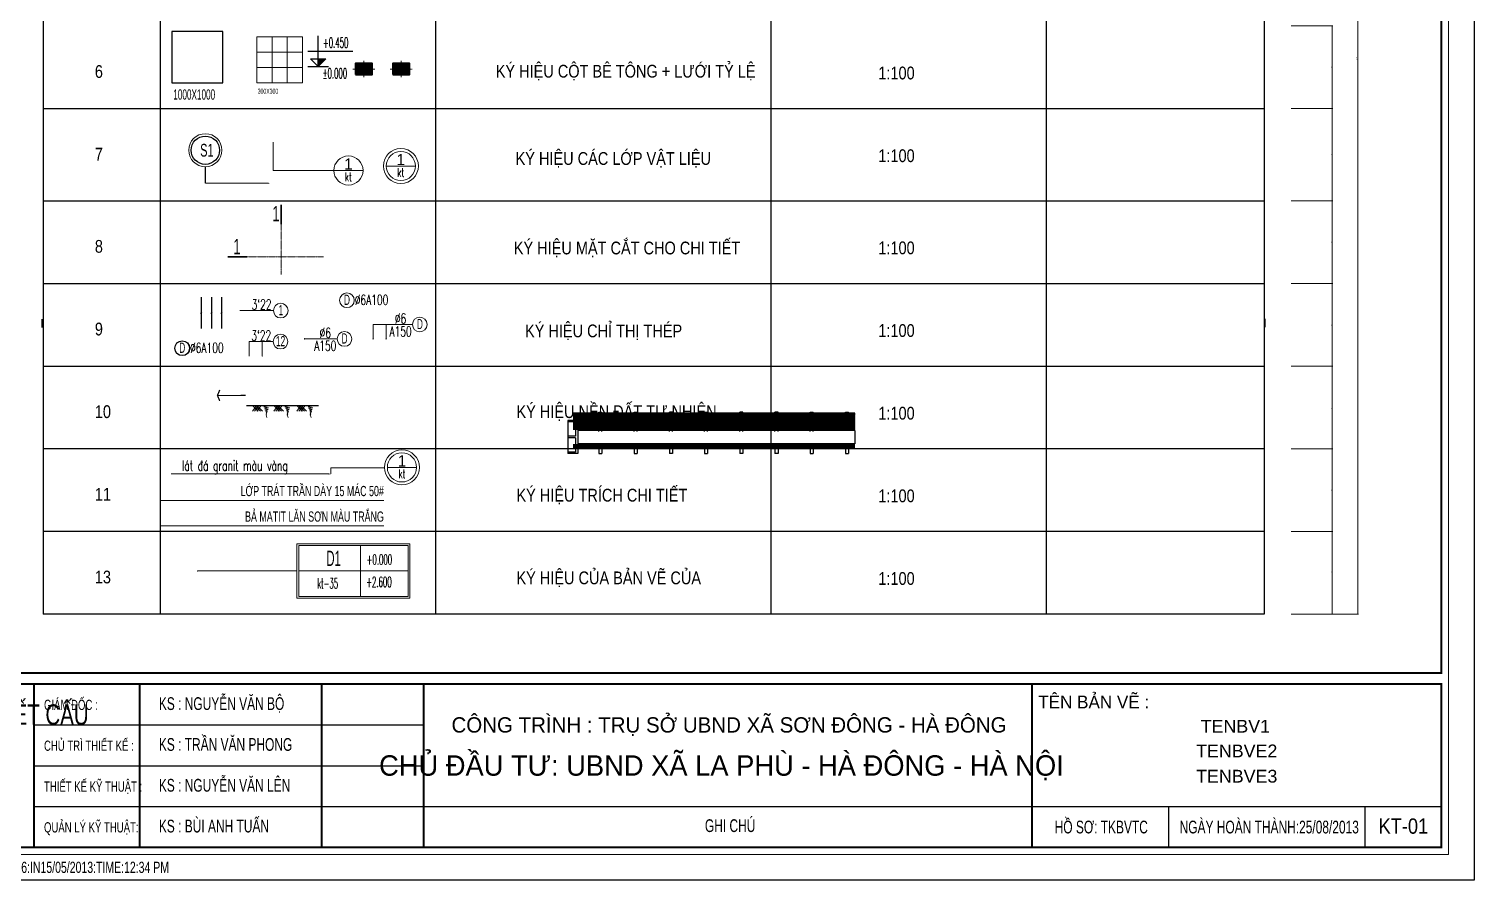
# Model space of a CAD drawing. Header units: centimetres. Extents: x 21448 to 61951, y 7284 to 18464.
# Drawn here: x 50534 to 53365, y 15494 to 17162 of the extents above; entities that cross this region are included whole.
import ezdxf
from ezdxf.enums import TextEntityAlignment as Align

# ---------------------------------------------------------------- set-up
doc = ezdxf.new("R2010")
doc.units = ezdxf.units.CM
doc.header["$MEASUREMENT"] = 0
doc.set_wipeout_variables(frame=1)
doc.linetypes.add('CENTER', pattern=[2, 1.25, -0.25, 0.25, -0.25])
doc.linetypes.add('HIDDEN', pattern=[0.375, 0.25, -0.125])
for name, color, linetype, lineweight in [('CAT', 1, 'Continuous', 40), ('CAT1', 2, 'Continuous', 40), ('CUA', 17, 'Continuous', 13), ('DIM', 177, 'Continuous', 20), ('HATCH', 250, 'Continuous', 9), ('KHUAT', 254, 'HIDDEN', 15), ('KHUNG', 14, 'Continuous', 9), ('MANH', 8, 'Continuous', 15), ('MANH1', 251, 'Continuous', 13), ('net ve', 20, 'Continuous', 25), ('NOITHAT', 129, 'Continuous', 13), ('TEXT', 2, 'Continuous', 20), ('THAY', 7, 'Continuous', 25), ('THAY1', 9, 'Continuous', 20), ('THEPDAI', 3, 'Continuous', 30), ('THEPDOC', 1, 'Continuous', 40), ('TRUC', 59, 'CENTER', 9)]:
    doc.layers.add(name, color=color, linetype=linetype, lineweight=lineweight)
doc.styles.add('1', font='VHARIAL_0.TTF')
doc.styles.add('1-100a', font='VHAVANB_1.TTF', dxfattribs={"width": 0.85, "height": 200})
doc.styles.add('Arch-Dim', font='hoatbif.shx', dxfattribs={"width": 0.65})
doc.styles.add('DIM', font='ROMANS.SHX', dxfattribs={"width": 0.75})
doc.styles.add('ghi chu', font='vnsimli.shx', dxfattribs={"width": 0.8, "height": 60})
doc.styles.add('ROMANS', font='vnsimli.shx', dxfattribs={"width": 0.6})
doc.styles.add('T3', font='VHARIALN_0.TTF', dxfattribs={"width": 0.65})
doc.styles.add('TCK', font='VHAVANB_1.TTF', dxfattribs={"width": 0.85, "height": 200})
doc.styles.add('tenbv', font='VHHELS_0.TTF', dxfattribs={"height": 400})
doc.styles.add('text', font='vnsimli.shx', dxfattribs={"width": 0.7})
doc.styles.add('text1', font='VHHELS_0.TTF', dxfattribs={"width": 0.7, "height": 300})
doc.styles.add('text11', font='VHAVAN_2.TTF', dxfattribs={"width": 0.7, "height": 200})
doc.styles.add('THUONG', font='vnsimli.shx', dxfattribs={"width": 0.65})
doc.styles.add('TXTDIM', font='VNARIAL_1.TTF', dxfattribs={"width": 0.7})
doc.styles.add('VnAvantH', font='VHARIAL_0.TTF')
doc.dimstyles.new('LAYOUT', dxfattribs={"dimscale": 0, "dimtxt": 2, "dimasz": 0.3, "dimexe": 1.5, "dimexo": 0, "dimgap": 0.5, "dimtad": 1, "dimdec": 0, "dimzin": 12, "dimdsep": 46, "dimtxsty": 'TXTDIM', "dimblk": 'SLASH', "dimcen": 1.5, "dimclrd": 256, "dimclre": 256, "dimclrt": 2, "dimadec": 0, "dimazin": 0, "dimtfac": 1, "dimtdec": 0, "dimtix": 1, "dimtmove": 0, "dimatfit": 3, "dimldrblk": 'CLOSEDBLANK', "dimfxl": 2, "dimtolj": 1, "dimtzin": 0, "dimlwd": 9, "dimlwe": 9, "dimarcsym": 1})

# ---------------------------------------------------------------- blocks, each defined once
blk = doc.blocks.new('COT22X33')
at = {"layer": 'CAT1', "linetype": 'ByBlock'}
blk.add_hatch(color=256, dxfattribs=at).paths.add_polyline_path([(-165, 110), (-165, -110), (165, -110), (165, 110)])
blk.add_lwpolyline([(-165, -110), (165, -110), (165, 110), (-165, 110)], close=True, dxfattribs=at)
at = {"layer": 'TRUC', "ltscale": 10}
for p, q in [((-215, 0), (215, 0)), ((0, 160), (0, -160))]:
    blk.add_line(p, q, dxfattribs=at)
blk = doc.blocks.new('C22X33')
at = {"layer": 'HATCH', "linetype": 'ByBlock'}
h = blk.add_hatch(dxfattribs=at)
h.set_pattern_fill('BTCT', color=256, scale=50, style=0, pattern_type=2)
h.set_pattern_definition([(45, (-2086, -3051), (-13.25825, 13.25825), []), (45, (-2077, -3051), (-13.25825, 13.25825), []), (45, (-2046.004, -3040.447), (4e-15, 50), [4, -66.7107]), (135, (-2043.176, -3037.62), (-50, 4e-15), [4, -66.7107]), (270, (-2046.004, -3034.79), (50, -9e-15), [5.65685, -44.34315]), (180, (-2047.74, -3039.81), (-6e-15, -50), [6, -44]), (270, (-2053.74, -3039.81), (50, -9e-15), [6, -44]), (45, (-2053.74, -3045.81), (4e-15, 50), [8.4853, -62.2254]), (90, (-2066.243, -3036.353), (-50, 3e-15), [8.4, -41.6]), (180, (-2066.243, -3027.953), (-6e-15, -50), [8.4, -41.6]), (315, (-2074.643, -3027.953), (50, -1e-14), [11.8794, -58.8313]), (135, (-2073.36, -3045.343), (-50, 4e-15), [3.5, -67.2107]), (225, (-2075.833, -3042.87), (-8e-15, -50), [3.5, -67.2107]), (0, (-2078.31, -3045.343), (0, 50), [4.94975, -45.05025]), (0, (-2055.083, -3011.54), (0, 50), [6.875, -43.125]), (90, (-2048.21, -3011.54), (-50, 3e-15), [6.875, -43.125]), (225, (-2048.208, -3004.666), (-8e-15, -50), [9.7227, -60.98795]), (270, (-2060.865, -3010.545), (50, -9e-15), [6.25, -43.75]), (0, (-2060.865, -3016.795), (0, 50), [6.25, -43.75]), (135, (-2054.615, -3016.795), (-50, 4e-15), [8.83885, -61.87185]), (45, (-2057.685, -3008.62), (4e-15, 50), [4.25, -66.4607]), (135, (-2054.68, -3005.614), (-50, 4e-15), [4.25, -66.4607]), (270, (-2057.685, -3002.61), (50, -9e-15), [6.0104, -43.9896]), (135, (-2077.317, -3012.22), (-50, 4e-15), [7.07105, -63.6396]), (0, (-2082.317, -3012.22), (0, 50), [5, -45])])
h.paths.add_polyline_path([(-165, 110), (-165, -110), (165, -110), (165, 110)])
at = {"layer": 'CAT1', "linetype": 'ByBlock'}
blk.add_lwpolyline([(-165, -110), (165, -110), (165, 110), (-165, 110)], close=True, dxfattribs=at)
at = {"layer": 'TRUC', "ltscale": 10}
for p, q in [((-215, 0), (215, 0)), ((0, 160), (0, -160))]:
    blk.add_line(p, q, dxfattribs=at)
blk = doc.blocks.new('trich CT')
at = {"color": 250}
blk.add_line((-500, 0), (500, 0), dxfattribs=at)
blk.add_circle((0, 0), 500, dxfattribs=at)
at = {"layer": 'TRUC', "color": 250, "style": 'text1'}
blk.add_attdef('T', text='', height=350, dxfattribs=at).set_placement((0, 223), align=Align.MIDDLE_CENTER)
at = {"layer": 'TRUC', "color": 250, "linetype": 'ByBlock', "style": 'text', "width": 0.7}
blk.add_attdef('KT', text='', height=250, dxfattribs=at).set_placement((0, -217), align=Align.MIDDLE_CENTER)
blk = doc.blocks.new('_ClosedBlank')
at = {"color": 0, "linetype": 'ByBlock', "lineweight": -2}
for p, q in [((-1, 0.2), (0, 0)), ((-1, 0.2), (-1, -0.2)), ((0, 0), (-1, -0.2))]:
    blk.add_line(p, q, dxfattribs=at)
blk = doc.blocks.new('SLASH')
at = {"layer": 'DIM', "color": 16}
blk.add_line((-1.2, 0), (1.2, 0), dxfattribs=at)
at = {"layer": 'DIM', "color": 16, "linetype": 'Continuous'}
blk.add_line((-0.6, -0.6), (0.6, 0.6), dxfattribs=at)
blk = doc.blocks.new('Ghi chu vat lieu')
at = {"layer": 'HATCH'}
blk.add_circle((0, 700), 350, dxfattribs=at)
at = {"layer": 'THAY', "color": 250}
blk.add_line((0, 0), (0, 350), dxfattribs=at)
at = {"layer": 'THAY', "color": 0}
blk.add_circle((0, 700), 300, dxfattribs=at)
at = {"layer": 'TEXT', "color": 250, "style": 'ghi chu', "width": 2.579892}
blk.add_attdef('TRUC', text='', height=300, dxfattribs=at).set_placement((-295, 550), (295, 550), align=Align.FIT)
blk = doc.blocks.new('dat')
at = {"layer": 'DIM'}
for p, q in [((405, 0), (0, -540)), ((0, 0), (540, -540)), ((600, 0), (195, -540)), ((210, 0), (750, -540)), ((810, 0), (405, -540)), ((405, 0), (945, -540))]:
    blk.add_line(p, q, dxfattribs=at)
blk.add_lwpolyline([(988, 0), (1732, 0), (1080, -108), (1539, -197), (1134, -255), (1485, -375), (1188, -402), (1431, -497), (1242, -524), (1404, -551), (1296, -708), (1350, -789), (1296, -897), (1377, -1140)], dxfattribs=at)
blk = doc.blocks.new('*U87')
at = {"layer": 'DIM'}
for p, q in [((-187, -292), (-213, -318)), ((13, -292), (-13, -318)), ((213, -292), (187, -318))]:
    blk.add_line(p, q, dxfattribs=at)
at = {"layer": 'THEPDAI', "ltscale": 1000}
for p, q in [((-200, 0), (-200, -610)), ((0, 0), (0, -610)), ((200, 0), (200, -610))]:
    blk.add_line(p, q, dxfattribs=at)
blk = doc.blocks.new('kyhieucua')
at = {"layer": 'CUA', "color": 250}
for p, q in [((774087, -1294916), (774087, -1295666)), ((773181, -1295291), (774788, -1295291))]:
    blk.add_line(p, q, dxfattribs=at)
at = {"layer": 'CUA', "color": 7, "linetype": 'ByBlock'}
blk.add_lwpolyline([(773156, -1295691), (774813, -1295691), (774813, -1294891), (773156, -1294891)], close=True, dxfattribs=at)
at = {"layer": 'CUA', "color": 250}
blk.add_lwpolyline([(773181, -1295666), (774788, -1295666), (774788, -1294916), (773181, -1294916)], close=True, dxfattribs=at)
at = {"layer": 'TEXT', "linetype": 'Continuous', "style": '1'}
blk.add_attdef('TENCUA', text='', height=220, dxfattribs=at).set_placement((773694, -1295106), align=Align.MIDDLE_CENTER)
at = {"layer": 'TEXT', "linetype": 'Continuous', "style": 'ROMANS', "width": 0.6}
for tag, p in [('COTDUOI', (774181, -1295198)), ('COTTREN', (774174, -1295526))]:
    blk.add_attdef(tag, p, '', height=150, dxfattribs=at)
blk.add_attdef('TENBANVE', text='', height=150, dxfattribs=at).set_placement((773609, -1295474), align=Align.MIDDLE_CENTER)
blk = doc.blocks.new('t11')
at = {"layer": 'CUA', "color": 22, "const_width": 25}
blk.add_lwpolyline([(45, 107), (0, 0), (45, -107)], dxfattribs=at)
blk = doc.blocks.new('t2222222222')
at = {"layer": 'CUA', "color": 22, "const_width": 25}
blk.add_lwpolyline([(-50, 0), (50, 0)], dxfattribs=at)
blk = doc.blocks.new('*U95')
at = {"layer": 'HATCH'}
for points in [[(-300, 300), (0, 300), (0, 600), (-300, 600)], [(0, 300), (300, 300), (300, 600), (0, 600)], [(300, 300), (600, 300), (600, 600), (300, 600)], [(-300, 0), (0, 0), (0, 300), (-300, 300)], [(0, 0), (300, 0), (300, 300), (0, 300)], [(300, 0), (600, 0), (600, 300), (300, 300)], [(-300, -300), (0, -300), (0, 0), (-300, 0)], [(0, -300), (300, -300), (300, 0), (0, 0)], [(300, -300), (600, -300), (600, 0), (300, 0)]]:
    blk.add_lwpolyline(points, close=True, dxfattribs=at)
at = {"layer": 'MANH'}
blk.add_lwpolyline([(-300, -300), (600, -300), (600, 600), (-300, 600)], close=True, dxfattribs=at)
at = {"layer": 'TEXT', "style": 'T3', "width": 0.7}
blk.add_text('300x300', height=100, dxfattribs=at).set_placement((-79, -467), align=Align.MIDDLE_CENTER)
blk = doc.blocks.new('*U97')
at = {"layer": 'THAY', "color": 252}
blk.add_lwpolyline([(0, 0), (1000, 0), (1000, 1000), (0, 1000)], close=True, dxfattribs=at)
at = {"layer": 'TEXT', "style": 'T3', "width": 0.7}
blk.add_text('1000x1000', height=200, dxfattribs=at).set_placement((437, -231), align=Align.MIDDLE_CENTER)
blk = doc.blocks.new('KhungA3')
blk.add_wipeout([(140, 3560), (140, 28561), (40095, 28561), (40140, 28561), (40140, 3560), (40780, 3560), (40780, 29201), (-1220, 29201), (-1220, -500), (40780, -500), (40780, 3560)])
at = {"layer": 'CAT', "color": 250}
for p, q in [((12562, 3340), (12562, 140)), ((14635, 3340), (14635, 140)), ((18200, 3340), (18200, 140)), ((20200, 3340), (20200, 140)), ((32116, 3340), (32116, 140))]:
    blk.add_line(p, q, dxfattribs=at)
at = {"layer": 'CAT', "color": 16, "const_width": 39.5}
for points in [[(40140, 3560), (140, 3560), (140, 28561), (40140, 28561)], [(140, 140), (40140, 140), (40140, 3340), (140, 3340)]]:
    blk.add_lwpolyline(points, close=True, dxfattribs=at)
at = {"layer": 'Defpoints', "color": 250}
blk.add_lwpolyline([(-1220, 29201), (40780, 29201), (40780, -500), (-1220, -500)], close=True, dxfattribs=at)
at = {"layer": 'DIM', "color": 250}
blk.add_line((140, 140), (40140, 140), dxfattribs=at)
at = {"layer": 'TEXT', "color": 250}
blk.add_lwpolyline([(0, 28701), (0, 0), (40280, 0), (40280, 28701)], close=True, dxfattribs=at)
at = {"layer": 'THAY', "color": 250}
for p, q in [((12562, 2540), (20200, 2540)), ((12562, 1740), (20200, 1740)), ((12562, 940), (40140, 940)), ((34791, 940), (34791, 140)), ((38640, 940), (38640, 140))]:
    blk.add_line(p, q, dxfattribs=at)
at = {"layer": 'TEXT', "color": 250, "style": 'text11', "width": 0.7}
for s, height, p in [('ks : nguyÔn v¨n bé', 250, (15013, 2833)), ('gi¸m ®èc :', 200, (12763, 2833)), ('chñ tr× thiÕt kÕ :', 200, (12763, 2033)), ('ks : TrÇn v¨n phong', 250, (15013, 2033)), ('thiÕt kÕ kü thuËt :', 200, (12763, 1233)), ('ks : nguyÔn v¨n lªn', 250, (15013, 1233)), ('qu¶n lý kü thuËt:', 200, (12763, 434)), ('ks : bïi anh tuÊn', 250, (15013, 434))]:
    blk.add_text(s, height=height, dxfattribs=at).set_placement(p)
at = {"layer": 'TEXT', "color": 250, "style": 'text11'}
blk.add_text('tªn b¶n vÏ :', height=250, dxfattribs=at).set_placement((32241, 2865))
at = {"layer": 'TEXT', "color": 7, "style": 'tenbv', "width": 0.75}
blk.add_text('trung t©m ®µo t¹o ®å häa - kiÕn tróc - kÕt cÊu', height=400, dxfattribs=at).set_placement((8333, 2543), align=Align.CENTER)
at = {"layer": 'TEXT', "color": 7, "style": 'tenbv'}
for s, height, p in [('c«ng tr×nh : trô së ubnd x· s¬n ®«ng - hµ ®«ng', 300, (26183, 2553)), ('chñ ®Çu t\xad: ubnd x· la phï - hµ ®«ng - hµ néi  ', 400, (26183, 1762))]:
    blk.add_text(s, height=height, dxfattribs=at).set_placement(p, align=Align.MIDDLE)
at = {"layer": 'TEXT', "color": 250, "style": 'text11', "width": 0.7}
for s, p in [('hå s¬: tkbvtc', (33476, 415)), ('Ngµy hoµn thµnh:25/08/2013', (36767, 415))]:
    blk.add_text(s, height=250, dxfattribs=at).set_placement(p, align=Align.CENTER)
at = {"layer": 'TEXT', "color": 250, "style": 'VnAvantH'}
for tag, p in [('TENBV1', (36103, 2390)), ('TENBVE2', (36130, 1905)), ('TENBVE3', (36130, 1411))]:
    blk.add_attdef(tag, text='', height=250, dxfattribs=at).set_placement(p, align=Align.CENTER)
at = {"layer": 'TEXT', "color": 250}
for tag, height, style, width, p in [('GHICHU1', 250, 'text11', 0.7, (26205, 442)), ('01', 300, 'VnAvantH', 0.85, (39795, 405))]:
    blk.add_attdef(tag, text='', height=height, dxfattribs=dict(at, style=style, width=width)).set_placement(p, align=Align.CENTER)
at = {"layer": 'TEXT', "color": 7, "style": 'VnAvantH', "width": 0.85}
blk.add_attdef('KT-01', text='', height=300, dxfattribs=at).set_placement((39395, 409), align=Align.CENTER)
at = {"layer": 'TEXT', "color": 250, "style": 'Arch-Dim', "width": 0.7}
blk.add_attdef('GHICHU', (1514, -360), '', height=220, dxfattribs=at)
blk = doc.blocks.new('*D165')
at = {"layer": 'Defpoints', "color": 0}
for p in [(53006.5, 17167.6), (53006.5, 17005.7), (53086.9, 17005.7)]:
    blk.add_point(p, dxfattribs=at)
at = {"layer": 'DIM', "lineweight": 9}
for p, q in [((53006.5, 17167.6), (53088.4, 17167.6)), ((53086.9, 17167.3), (53086.9, 17006)), ((53006.5, 17005.7), (53088.4, 17005.7))]:
    blk.add_line(p, q, dxfattribs=at)
at = {"layer": 'DIM', "lineweight": 9, "xscale": 0.3, "yscale": 0.3, "zscale": 0.3}
for p, rotation in [((53086.9, 17167.6), 90), ((53086.9, 17005.7), 270)]:
    blk.add_blockref('SLASH', p, dxfattribs=dict(at, rotation=rotation))
at = {"layer": 'DIM', "color": 2, "insert": (53085.4, 17086.7), "char_height": 2, "attachment_point": 5, "rotation": 90, "style": 'TXTDIM'}
blk.add_mtext('\\A1;162', dxfattribs=at)
blk = doc.blocks.new('*D166')
at = {"layer": 'Defpoints', "color": 0}
for p in [(53006.5, 17005.7), (53006.5, 16825.1), (53086.9, 16825.1)]:
    blk.add_point(p, dxfattribs=at)
at = {"layer": 'DIM', "lineweight": 9}
for p, q in [((53006.5, 17005.7), (53088.4, 17005.7)), ((53086.9, 17005.4), (53086.9, 16825.4)), ((53006.5, 16825.1), (53088.4, 16825.1))]:
    blk.add_line(p, q, dxfattribs=at)
at = {"layer": 'DIM', "lineweight": 9, "xscale": 0.3, "yscale": 0.3, "zscale": 0.3}
for p, rotation in [((53086.9, 17005.7), 90), ((53086.9, 16825.1), 270)]:
    blk.add_blockref('SLASH', p, dxfattribs=dict(at, rotation=rotation))
at = {"layer": 'DIM', "color": 2, "insert": (53085.4, 16915.4), "char_height": 2, "attachment_point": 5, "rotation": 90, "style": 'TXTDIM'}
blk.add_mtext('\\A1;181', dxfattribs=at)
blk = doc.blocks.new('*D167')
at = {"layer": 'Defpoints', "color": 0}
for p in [(53006.5, 16825.1), (53006.5, 16663.2), (53086.9, 16663.2)]:
    blk.add_point(p, dxfattribs=at)
at = {"layer": 'DIM', "lineweight": 9}
for p, q in [((53006.5, 16825.1), (53088.4, 16825.1)), ((53086.9, 16824.8), (53086.9, 16663.5)), ((53006.5, 16663.2), (53088.4, 16663.2))]:
    blk.add_line(p, q, dxfattribs=at)
at = {"layer": 'DIM', "lineweight": 9, "xscale": 0.3, "yscale": 0.3, "zscale": 0.3}
for p, rotation in [((53086.9, 16825.1), 90), ((53086.9, 16663.2), 270)]:
    blk.add_blockref('SLASH', p, dxfattribs=dict(at, rotation=rotation))
at = {"layer": 'DIM', "color": 2, "insert": (53085.4, 16744.2), "char_height": 2, "attachment_point": 5, "rotation": 90, "style": 'TXTDIM'}
blk.add_mtext('\\A1;162', dxfattribs=at)
blk = doc.blocks.new('*D168')
at = {"layer": 'Defpoints', "color": 0}
for p in [(53006.5, 16663.2), (53006.5, 16501.3), (53086.9, 16501.3)]:
    blk.add_point(p, dxfattribs=at)
at = {"layer": 'DIM', "lineweight": 9}
for p, q in [((53006.5, 16663.2), (53088.4, 16663.2)), ((53086.9, 16662.9), (53086.9, 16501.6)), ((53006.5, 16501.3), (53088.4, 16501.3))]:
    blk.add_line(p, q, dxfattribs=at)
at = {"layer": 'DIM', "lineweight": 9, "xscale": 0.3, "yscale": 0.3, "zscale": 0.3}
for p, rotation in [((53086.9, 16663.2), 90), ((53086.9, 16501.3), 270)]:
    blk.add_blockref('SLASH', p, dxfattribs=dict(at, rotation=rotation))
at = {"layer": 'DIM', "color": 2, "insert": (53085.4, 16582.2), "char_height": 2, "attachment_point": 5, "rotation": 90, "style": 'TXTDIM'}
blk.add_mtext('\\A1;162', dxfattribs=at)
blk = doc.blocks.new('*D169')
at = {"layer": 'Defpoints', "color": 0}
for p in [(53006.5, 16501.3), (53006.5, 16339.4), (53086.9, 16339.4)]:
    blk.add_point(p, dxfattribs=at)
at = {"layer": 'DIM', "lineweight": 9}
for p, q in [((53006.5, 16501.3), (53088.4, 16501.3)), ((53086.9, 16501), (53086.9, 16339.7)), ((53006.5, 16339.4), (53088.4, 16339.4))]:
    blk.add_line(p, q, dxfattribs=at)
at = {"layer": 'DIM', "lineweight": 9, "xscale": 0.3, "yscale": 0.3, "zscale": 0.3}
for p, rotation in [((53086.9, 16501.3), 90), ((53086.9, 16339.4), 270)]:
    blk.add_blockref('SLASH', p, dxfattribs=dict(at, rotation=rotation))
at = {"layer": 'DIM', "color": 2, "insert": (53085.4, 16420.3), "char_height": 2, "attachment_point": 5, "rotation": 90, "style": 'TXTDIM'}
blk.add_mtext('\\A1;162', dxfattribs=at)
blk = doc.blocks.new('*D171')
at = {"layer": 'Defpoints', "color": 0}
for p in [(53006.5, 16339.4), (53006.5, 16177.4), (53086.9, 16177.4)]:
    blk.add_point(p, dxfattribs=at)
at = {"layer": 'DIM', "lineweight": 9}
for p, q in [((53006.5, 16339.4), (53088.4, 16339.4)), ((53086.9, 16339.1), (53086.9, 16177.7)), ((53006.5, 16177.4), (53088.4, 16177.4))]:
    blk.add_line(p, q, dxfattribs=at)
at = {"layer": 'DIM', "lineweight": 9, "xscale": 0.3, "yscale": 0.3, "zscale": 0.3}
for p, rotation in [((53086.9, 16339.4), 90), ((53086.9, 16177.4), 270)]:
    blk.add_blockref('SLASH', p, dxfattribs=dict(at, rotation=rotation))
at = {"layer": 'DIM', "color": 2, "insert": (53085.4, 16258.4), "char_height": 2, "attachment_point": 5, "rotation": 90, "style": 'TXTDIM'}
blk.add_mtext('\\A1;162', dxfattribs=at)
blk = doc.blocks.new('*D172')
at = {"layer": 'Defpoints', "color": 0}
for p in [(53006.5, 16177.4), (53006.5, 16015.5), (53086.9, 16015.5)]:
    blk.add_point(p, dxfattribs=at)
at = {"layer": 'DIM', "lineweight": 9}
for p, q in [((53006.5, 16177.4), (53088.4, 16177.4)), ((53086.9, 16177.1), (53086.9, 16015.8)), ((53006.5, 16015.5), (53088.4, 16015.5))]:
    blk.add_line(p, q, dxfattribs=at)
at = {"layer": 'DIM', "lineweight": 9, "xscale": 0.3, "yscale": 0.3, "zscale": 0.3}
for p, rotation in [((53086.9, 16177.4), 90), ((53086.9, 16015.5), 270)]:
    blk.add_blockref('SLASH', p, dxfattribs=dict(at, rotation=rotation))
at = {"layer": 'DIM', "color": 2, "insert": (53085.4, 16096.5), "char_height": 2, "attachment_point": 5, "rotation": 90, "style": 'TXTDIM'}
blk.add_mtext('\\A1;162', dxfattribs=at)
blk = doc.blocks.new('*D173')
at = {"layer": 'Defpoints', "color": 0}
for p in [(53077.9, 18192.9), (53006.5, 16015.5), (53136.9, 16015.5)]:
    blk.add_point(p, dxfattribs=at)
at = {"layer": 'DIM', "lineweight": 9}
for p, q in [((53077.9, 18192.9), (53138.4, 18192.9)), ((53136.9, 18192.6), (53136.9, 16015.8)), ((53006.5, 16015.5), (53138.4, 16015.5))]:
    blk.add_line(p, q, dxfattribs=at)
at = {"layer": 'DIM', "lineweight": 9, "xscale": 0.3, "yscale": 0.3, "zscale": 0.3}
for p, rotation in [((53136.9, 18192.9), 90), ((53136.9, 16015.5), 270)]:
    blk.add_blockref('SLASH', p, dxfattribs=dict(at, rotation=rotation))
at = {"layer": 'DIM', "color": 2, "insert": (53135.4, 17104.2), "char_height": 2, "attachment_point": 5, "rotation": 90, "style": 'TXTDIM'}
blk.add_mtext('\\A1;2177', dxfattribs=at)
blk = doc.blocks.new('cd')
at = {"layer": 'net ve'}
for p, q in [((10516, -6191), (4996, -6191)), ((10516, -6211), (4996, -6211)), ((5040, -6191), (5040, -6211)), ((5090, -6191), (5090, -6211)), ((5500, -6171), (5560, -6171)), ((6190, -6171), (6250, -6171)), ((6940, -6171), (6880, -6171)), ((7570, -6171), (7630, -6171)), ((8320, -6171), (8260, -6171)), ((9010, -6171), (8950, -6171)), ((9640, -6171), (9700, -6171)), ((10330, -6171), (10390, -6171)), ((10516, -6211), (10516, -6191)), ((10516, -6231), (10516, -6211)), ((4890, -6331), (4890, -6981)), ((5040, -6331), (4890, -6331)), ((5040, -6361), (4890, -6361)), ((10516, -6231), (4996, -6231)), ((10516, -6251), (4996, -6251)), ((10516, -6271), (4996, -6271)), ((10516, -6291), (4996, -6291)), ((10516, -6311), (4996, -6311)), ((10516, -6331), (4996, -6331)), ((10516, -6351), (4996, -6351)), ((10516, -6371), (4996, -6371)), ((10516, -6391), (4996, -6391)), ((10516, -6411), (4996, -6411)), ((10516, -6431), (4996, -6431)), ((10516, -6451), (4996, -6451)), ((10516, -6471), (4996, -6471)), ((10516, -6491), (4996, -6491)), ((10516, -6511), (4996, -6511)), ((5040, -6231), (5040, -6251)), ((5040, -6271), (5040, -6291)), ((5040, -6311), (5040, -6331)), ((5040, -6351), (5040, -6371)), ((5040, -6391), (5040, -6414)), ((5040, -6444), (5040, -6451)), ((5040, -6471), (5040, -6491)), ((5040, -6511), (5040, -6641)), ((5090, -6231), (5090, -6251)), ((5090, -6271), (5090, -6291)), ((5090, -6311), (5090, -6331)), ((5090, -6351), (5090, -6371)), ((5090, -6391), (5090, -6411)), ((5090, -6431), (5090, -6451)), ((5090, -6471), (5090, -6491)), ((5090, -6511), (5090, -6811)), ((10516, -6271), (10516, -6251)), ((10516, -6311), (10516, -6291)), ((10516, -6351), (10516, -6331)), ((10516, -6391), (10516, -6371)), ((10516, -6431), (10516, -6411)), ((10516, -6471), (10516, -6451)), ((10516, -6511), (10516, -6491)), ((5040, -6641), (4890, -6641)), ((5040, -6671), (4890, -6671)), ((5040, -6671), (5040, -6811)), ((10516, -6531), (5090, -6531)), ((10516, -6791), (5090, -6791)), ((10516, -6531), (10516, -6791)), ((5040, -6951), (4890, -6951)), ((5090, -6981), (4890, -6981)), ((10516, -6811), (4996, -6811)), ((10516, -6831), (4996, -6831)), ((10516, -6851), (4996, -6851)), ((10516, -6871), (4996, -6871)), ((5040, -6831), (5040, -6851)), ((5040, -6871), (5040, -6951)), ((5090, -6831), (5090, -6851)), ((5090, -6871), (5090, -6981)), ((5500, -6981), (5560, -6981)), ((6190, -6981), (6250, -6981)), ((6940, -6981), (6880, -6981)), ((7570, -6981), (7630, -6981)), ((8320, -6981), (8260, -6981)), ((9010, -6981), (8950, -6981)), ((9640, -6981), (9700, -6981)), ((10330, -6981), (10390, -6981))]:
    blk.add_line(p, q, dxfattribs=at)
for points in [[(5500, -6546), (5500, -6171)], [(5560, -6546), (5560, -6171)], [(6190, -6546), (6190, -6171)], [(6250, -6546), (6250, -6171)], [(6880, -6546), (6880, -6171)], [(6940, -6546), (6940, -6171)], [(7570, -6546), (7570, -6171)], [(7630, -6546), (7630, -6171)], [(8260, -6546), (8260, -6171)], [(8320, -6546), (8320, -6171)], [(8950, -6546), (8950, -6171)], [(9010, -6546), (9010, -6171)], [(9640, -6546), (9640, -6171)], [(9700, -6546), (9700, -6171)], [(10330, -6531), (10330, -6171)], [(10390, -6531), (10390, -6171)], [(5500, -6791), (5500, -6811)], [(5560, -6791), (5560, -6811)], [(6190, -6791), (6190, -6811)], [(6250, -6791), (6250, -6811)], [(6880, -6791), (6880, -6811)], [(6940, -6791), (6940, -6811)], [(7570, -6791), (7570, -6811)], [(7630, -6791), (7630, -6811)], [(8260, -6791), (8260, -6811)], [(8320, -6791), (8320, -6811)], [(8950, -6791), (8950, -6811)], [(9010, -6791), (9010, -6811)], [(9640, -6791), (9640, -6811)], [(9700, -6791), (9700, -6811)], [(10330, -6791), (10330, -6811)], [(10330, -6791), (10330, -6811)], [(10390, -6791), (10390, -6811)], [(10390, -6791), (10390, -6811)], [(5500, -6831), (5500, -6851)], [(5500, -6871), (5500, -6981)], [(5560, -6831), (5560, -6851)], [(5560, -6871), (5560, -6981)], [(6190, -6831), (6190, -6851)], [(6190, -6871), (6190, -6981)], [(6250, -6831), (6250, -6851)], [(6250, -6871), (6250, -6981)], [(6880, -6831), (6880, -6851)], [(6880, -6871), (6880, -6981)], [(6940, -6831), (6940, -6851)], [(6940, -6871), (6940, -6981)], [(7570, -6831), (7570, -6851)], [(7570, -6871), (7570, -6981)], [(7630, -6831), (7630, -6851)], [(7630, -6871), (7630, -6981)], [(8260, -6831), (8260, -6851)], [(8260, -6871), (8260, -6981)], [(8320, -6831), (8320, -6851)], [(8320, -6871), (8320, -6981)], [(8950, -6831), (8950, -6851)], [(8950, -6871), (8950, -6981)], [(9010, -6831), (9010, -6851)], [(9010, -6871), (9010, -6981)], [(9640, -6831), (9640, -6851)], [(9640, -6871), (9640, -6981)], [(9700, -6831), (9700, -6851)], [(9700, -6871), (9700, -6981)], [(10330, -6831), (10330, -6851)], [(10330, -6831), (10330, -6851)], [(10330, -6871), (10330, -6981)], [(10330, -6871), (10330, -6981)], [(10390, -6831), (10390, -6851)], [(10390, -6831), (10390, -6851)], [(10390, -6871), (10390, -6981)], [(10390, -6871), (10390, -6981)]]:
    blk.add_lwpolyline(points, dxfattribs=at)
blk = doc.blocks.new('cd1')
at = {"layer": 'THAY'}
blk.add_hatch(color=256, dxfattribs=at).paths.add_polyline_path([(150, 150), (0, 150), (0, 0)])
for p, q in [((0, 0), (0, 600)), ((-200, 300), (680, 300)), ((-200, 0), (200, 0))]:
    blk.add_line(p, q, dxfattribs=at)
blk.add_lwpolyline([(-150, 150), (150, 150), (0, 0), (-150, 150)], dxfattribs=at)
at = {"layer": 'TEXT', "style": 'DIM', "width": 0.75}
blk.add_attdef('CD', text='', height=200, dxfattribs=at).set_placement((101, 569), align=Align.TOP_LEFT)

msp = doc.modelspace()

# ---------------------------------------------------------------- linework, layer by layer
at = {"layer": 'CAT', "const_width": 3.31}
for points in [[(51028, 16779.2), (51028, 16817.9)], [(50961.4, 16715.2), (50922.7, 16715.2)]]:
    msp.add_lwpolyline(points, dxfattribs=at)
at = {"layer": 'CAT1'}
msp.add_line((50558.6, 16579.1), (50561.3, 16579.1), dxfattribs=at)
at = {"layer": 'CUA'}
msp.add_line((50558.6, 16587.1), (50561.3, 16587.1), dxfattribs=at)
at = {"layer": 'CUA', "color": 22}
msp.add_line((50953, 16443.9), (50903, 16443.9), dxfattribs=at)
at = {"layer": 'DIM'}
msp.add_line((50558.6, 16588.1), (50561.3, 16588.1), dxfattribs=at)
for centre in [(51027.1, 16610.1), (51156.6, 16630.3), (51299.4, 16582.8), (51026.5, 16549.3), (51151.9, 16554.6), (50833.9, 16536.4)]:
    msp.add_circle(centre, 14.4, dxfattribs=at)
at = {"layer": 'HATCH'}
msp.add_line((50558.6, 16589.1), (50561.3, 16589.1), dxfattribs=at)
at = {"layer": 'KHUAT'}
msp.add_line((50558.6, 16585.1), (50561.3, 16585.1), dxfattribs=at)
at = {"layer": 'KHUNG'}
msp.add_line((50558.6, 16578.1), (50561.3, 16578.1), dxfattribs=at)
msp.add_line((50558.6, 16578.1), (50561.3, 16578.1), dxfattribs=at)
at = {"layer": 'MANH'}
msp.add_line((50558.6, 16582.1), (50561.3, 16582.1), dxfattribs=at)
for centre in [(51262.3, 16893.3), (51264.4, 16302.9)]:
    msp.add_circle(centre, 34.3, dxfattribs=at)
at = {"layer": 'MANH1'}
msp.add_line((50558.6, 16583.1), (50561.3, 16583.1), dxfattribs=at)
at = {"layer": 'NOITHAT'}
msp.add_line((50558.6, 16590.1), (50561.3, 16590.1), dxfattribs=at)
at = {"layer": 'TEXT'}
msp.add_line((50558.6, 16586.1), (50561.3, 16586.1), dxfattribs=at)
at = {"layer": 'TEXT', "linetype": 'ByBlock'}
msp.add_lwpolyline([(50848.4, 16536.4, -1), (50819.5, 16536.4, -1)], format="xyb", close=True, dxfattribs=at)
msp.add_lwpolyline([(50848.4, 16536.4, -1), (50819.5, 16536.4, -1)], format="xyb", close=True, dxfattribs=at)
msp.add_lwpolyline([(50848.4, 16536.4, -1), (50819.5, 16536.4, -1)], format="xyb", close=True, dxfattribs=at)
msp.add_lwpolyline([(50848.4, 16536.4, -1), (50819.5, 16536.4, -1)], format="xyb", close=True, dxfattribs=at)
at = {"layer": 'THAY'}
for p, q in [((50561.3, 18192.9), (50561.3, 16015.5)), ((50790.7, 18192.9), (50790.7, 16015.5)), ((51329.9, 18192.9), (51329.9, 16015.5)), ((51987.1, 18192.9), (51987.1, 16015.5)), ((52526.3, 18192.9), (52526.3, 16015.5)), ((52953.8, 18192.9), (52953.8, 16015.5)), ((50561.3, 17005.7), (52953.8, 17005.7)), ((50561.3, 16825.1), (52953.8, 16825.1)), ((50561.3, 16663.2), (52953.8, 16663.2)), ((50558.6, 16580.1), (50561.3, 16580.1)), ((50561.3, 16501.3), (52953.8, 16501.3)), ((50960.2, 16423.9), (51100.7, 16423.9)), ((52953.8, 16339.4), (50561.3, 16339.4)), ((52953.8, 16177.4), (50561.3, 16177.4)), ((52953.8, 16177.4), (50561.3, 16177.4)), ((52953.8, 16015.5), (50561.3, 16015.5)), ((52953.8, 16015.5), (50561.3, 16015.5))]:
    msp.add_line(p, q, dxfattribs=at)
at = {"layer": 'THAY', "linetype": 'ByBlock'}
msp.add_lwpolyline([(50848.4, 16536.4, -1), (50819.5, 16536.4, -1)], format="xyb", close=True, dxfattribs=at)
at = {"layer": 'THAY1'}
msp.add_line((50558.6, 16581.1), (50561.3, 16581.1), dxfattribs=at)
at = {"layer": 'THEPDAI'}
msp.add_line((50558.6, 16591.1), (50561.3, 16591.1), dxfattribs=at)
at = {"layer": 'THEPDOC'}
msp.add_line((50558.6, 16592.1), (50561.3, 16592.1), dxfattribs=at)
at = {"layer": 'TRUC', "linetype": 'HIDDEN'}
for p, q in [((51028, 16779.2), (51028, 16681.1)), ((50960.8, 16715.2), (51110.6, 16715.2))]:
    msp.add_line(p, q, dxfattribs=at)
at = {"layer": 'TRUC'}
msp.add_line((50558.6, 16584.1), (50561.3, 16584.1), dxfattribs=at)

# ---------------------------------------------------------------- block references
at = {"layer": 'CUA', "color": 22, "xscale": 0.09999999997671694, "yscale": 0.1000000000058208, "zscale": 0.0999999999789809}
for name, p in [('t11', (50903, 16443.9)), ('t2222222222', (50953.5, 16443.9))]:
    msp.add_blockref(name, p, dxfattribs=at)
at = {"layer": 'DIM', "xscale": 0.09999999997671694, "yscale": 0.1000000000058208, "zscale": 0.0999999999789809}
msp.add_blockref('*U95', (51009.9, 17086.5), dxfattribs=at)
at = {"layer": 'MANH', "linetype": 'ByBlock', "xscale": 0.09999999997671694, "yscale": 0.1000000000058208, "zscale": 0.0999999999789809}
for name, p in [('COT22X33', (51189.7, 17083.3)), ('C22X33', (51263, 17083.3))]:
    msp.add_blockref(name, p, dxfattribs=at)
at = {"layer": 'MANH'}
ref = msp.add_blockref('Ghi chu vat lieu', (50879.3, 16859.4), dxfattribs=dict(at, xscale=0.09259259258396924, yscale=0.09259259254031349, zscale=0.0925925925731305))
ref.add_attrib('TRUC', ' S1', dxfattribs={"layer": 'TEXT', "color": 7, "height": 25, "style": 'T3', "width": 0.75}).set_placement((50879.3, 16924.2), align=Align.MIDDLE_CENTER)
ref = msp.add_blockref('trich CT', (51159.6, 16884.5), dxfattribs=dict(at, xscale=0.05714285711292177, yscale=0.05714285709836986, zscale=0.05714285713084624))
ref.add_attrib('T', '1', dxfattribs={"layer": 'TEXT', "color": 7, "height": 22, "style": 'text1'}).set_placement((51159.6, 16897.2), align=Align.MIDDLE_CENTER)
ref.add_attrib('KT', 'kt', dxfattribs={"layer": 'TEXT', "linetype": 'ByBlock', "height": 17, "style": 'DIM', "width": 0.65}).set_placement((51159.6, 16872.1), align=Align.MIDDLE_CENTER)
ref = msp.add_blockref('trich CT', (51262.3, 16893.3), dxfattribs=dict(at, xscale=0.05714285711292177, yscale=0.05714285709836986, zscale=0.05714285713084624))
ref.add_attrib('T', '1', dxfattribs={"layer": 'TEXT', "color": 7, "height": 22, "style": 'text1'}).set_placement((51262.3, 16906), align=Align.MIDDLE_CENTER)
ref.add_attrib('KT', 'kt', dxfattribs={"layer": 'TEXT', "linetype": 'ByBlock', "height": 17, "style": 'DIM', "width": 0.65}).set_placement((51262.3, 16880.9), align=Align.MIDDLE_CENTER)
for name, p, xscale, yscale, zscale in [('*U87', (50891.2, 16636.1), 0.09999999997671694, 0.1000000000058208, 0.0999999999789809), ('dat', (50971.8, 16423.9), 0.02039227681234479, 0.02039227678324096, 0.02039227678470687), ('dat', (51013.3, 16423.9), 0.02039227681234479, 0.02039227678324096, 0.02039227678470687), ('dat', (51058.4, 16423.9), 0.02039227681234479, 0.02039227678324096, 0.02039227678470687)]:
    msp.add_blockref(name, p, dxfattribs=dict(at, xscale=xscale, yscale=yscale, zscale=zscale))
ref = msp.add_blockref('trich CT', (51264.4, 16302.9), dxfattribs=dict(at, xscale=0.05714285711292177, yscale=0.05714285709836986, zscale=0.05714285713084624))
ref.add_attrib('T', '1', dxfattribs={"layer": 'TEXT', "color": 7, "height": 22, "style": 'text1'}).set_placement((51264.4, 16315.6), align=Align.MIDDLE_CENTER)
ref.add_attrib('KT', 'kt', dxfattribs={"layer": 'TEXT', "linetype": 'ByBlock', "height": 17, "style": 'DIM', "width": 0.65}).set_placement((51264.4, 16290.5), align=Align.MIDDLE_CENTER)
at = {"layer": 'MANH', "linetype": 'Continuous'}
ref = msp.add_blockref('kyhieucua', (-52009.8, 188773.9), dxfattribs=dict(at, xscale=0.1333089555846527, yscale=0.1333089554391336, zscale=0.1333089554772587))
ref.add_attrib('TENBANVE', 'kt-35', dxfattribs={"layer": 'TEXT', "linetype": 'Continuous', "height": 20, "style": 'ROMANS', "width": 0.5}).set_placement((51119.2, 16075.7), align=Align.MIDDLE_CENTER)
ref.add_attrib('COTDUOI', '+0.000', (51195.5, 16112.4), dxfattribs={"layer": 'TEXT', "linetype": 'Continuous', "height": 20, "style": 'ROMANS', "width": 0.5})
ref.add_attrib('COTTREN', '+2.600', (51194.6, 16068.6), dxfattribs={"layer": 'TEXT', "linetype": 'Continuous', "height": 20, "style": 'ROMANS', "width": 0.5})
ref.add_attrib('TENCUA', 'd1', dxfattribs={"layer": 'TEXT', "linetype": 'Continuous', "height": 30, "style": 'T3', "width": 0.65}).set_placement((51130.6, 16124.7), align=Align.MIDDLE_CENTER)
at = {"layer": 'THAY', "xscale": 0.09999999997671694, "yscale": 0.1000000000058208, "zscale": 0.0999999999789809}
msp.add_blockref('*U97', (50813.8, 17056.5), dxfattribs=at)

# ---------------------------------------------------------------- texts
at = {"layer": 'TEXT'}
for s, height, style, width, p in [('6', 25, 'TCK', 0.85, (50662.8, 17065.9)), ('ký hiÖu cét bª t«ng + l\xadíi tû lÖ', 25, '1-100a', 0.85, (51448.2, 17066.5)), ('1:100', 25, 'TCK', 0.85, (52197.8, 17063)), ('7', 25, 'TCK', 0.85, (50662.8, 16904)), ('ký hiÖu c¸c líp vËt liÖu', 25, '1-100a', 0.85, (51487.1, 16895.5)), ('1:100', 25, 'TCK', 0.85, (52197.8, 16901)), ('8', 25, 'TCK', 0.85, (50662.8, 16723.4)), ('ký hiÖu mÆt c¾t cho chi tiÕt', 25, '1-100a', 0.85, (51483.6, 16720.2)), ('1:100', 25, 'TCK', 0.85, (52197.8, 16720.5)), ('%%C6A100', 20, 'DIM', 0.65, (51172, 16621.1)), ('9', 25, 'TCK', 0.85, (50662.8, 16561.5)), ('ký hiÖu chØ thÞ thÐp', 25, '1-100a', 0.85, (51505.6, 16557.8)), ('1:100', 25, 'TCK', 0.85, (52197.8, 16558.5)), ('%%C6A100', 20, 'DIM', 0.65, (50849.3, 16527.2)), ('10', 25, 'TCK', 0.85, (50662.8, 16399.6)), ('ký hiÖu nÒn ®Êt tù nhiªn', 25, '1-100a', 0.85, (51488.8, 16399.6)), ('1:100', 25, 'TCK', 0.85, (52197.8, 16396.6)), ('l¸t ®¸ granit mµu vµng', 20, 'THUONG', 0.65, (50833.6, 16296.3)), ('11', 25, 'TCK', 0.85, (50662.8, 16237.7)), ('ký hiÖu trÝch chi tiÕt', 25, '1-100a', 0.85, (51488.8, 16236)), ('1:100', 25, 'TCK', 0.85, (52197.8, 16234.7)), ('13', 25, 'TCK', 0.85, (50662.8, 16075.7)), ('ký hiÖu cña b¶n vÏ cña', 25, '1-100a', 0.85, (51488.8, 16074)), ('1:100', 25, 'TCK', 0.85, (52197.8, 16072.8))]:
    msp.add_text(s, height=height, dxfattribs=dict(at, style=style, width=width)).set_placement(p)
at = {"layer": 'TEXT', "style": 'text1', "width": 0.65}
msp.add_text('1', height=30, dxfattribs=at).set_placement((51024.9, 16785.1), align=Align.RIGHT)
at = {"layer": 'TEXT', "width": 0.65}
for s, height, style, p in [('1', 30, 'text1', (50941.2, 16720.6)), ('3`22', 20, 'DIM', (50989.4, 16611.9)), ('%%C6', 20, 'DIM', (51261.7, 16584.6)), ('3`22', 20, 'DIM', (50988.8, 16551.1)), ('%%C6', 20, 'DIM', (51114.2, 16556.5)), ('A150', 20, 'DIM', (51261.7, 16559.2)), ('A150', 20, 'DIM', (51114.2, 16531.1))]:
    msp.add_text(s, height=height, dxfattribs=dict(at, style=style)).set_placement(p, align=Align.CENTER)
at = {"layer": 'TEXT', "style": 'T3', "width": 0.7}
for s, p in [('1', (51027.3, 16611)), ('d', (51156.8, 16631.2)), ('d', (51299.6, 16583.7)), ('d', (51152.1, 16555.5)), ('d', (50834.1, 16537.3)), ('12', (51026.7, 16550.2))]:
    msp.add_text(s, height=20, dxfattribs=at).set_placement(p, align=Align.MIDDLE_CENTER)

# ---------------------------------------------------------------- leaders
at = {"layer": 'DIM'}
for points in [[(51012.2, 16940.3), (51012.2, 16884.5), (51131.1, 16884.5)], [(50946.6, 16610.1), (51012.7, 16610.1)], [(51207.9, 16554.2), (51207.9, 16582.8), (51285, 16582.8)], [(51233.7, 16554.2), (51233.7, 16582.8), (51285, 16582.8)], [(50965.1, 16520.7), (50965.1, 16549.3), (51012.1, 16549.3)], [(50990.9, 16520.7), (50990.9, 16549.3), (51012.1, 16549.3)], [(51073, 16554.6), (51137.5, 16554.6)], [(51121.7, 16290), (50812.6, 16290)], [(50864.2, 16100), (51058.8, 16100)]]:
    msp.add_leader(points, dimstyle='LAYOUT', override={"dimscale": 1}, dxfattribs=at)
at = {"layer": 'DIM', "linetype": 'ByBlock'}
for points in [[(51003.1, 16859.4), (50879.3, 16859.4), (50879.3, 16878.2)], [(51124.8, 16290.2), (51124.8, 16302), (51230.1, 16302)]]:
    msp.add_leader(points, dimstyle='LAYOUT', override={"dimscale": 1}, dxfattribs=at)

# ---------------------------------------------------------------- next in the draw order: block references
at = {"layer": 'THAY'}
ref = msp.add_blockref('KhungA3', (49286.9, 15544.4), dxfattribs=dict(at, xscale=0.09999999997671694, yscale=0.1000000000058208, zscale=0.0999999999789809))
ref.add_attrib('KT-01', 'kt-01', dxfattribs={"layer": 'TEXT', "color": 7, "height": 30, "style": 'VnAvantH', "width": 0.85}).set_placement((53226.4, 15585.3), align=Align.CENTER)
ref.add_attrib('TENBV1', 'tenbv1', dxfattribs={"layer": 'TEXT', "color": 250, "height": 25, "style": 'VnAvantH'}).set_placement((52897.2, 15783.4), align=Align.CENTER)
ref.add_attrib('TENBVE2', 'tenbve2', dxfattribs={"layer": 'TEXT', "color": 250, "height": 25, "style": 'VnAvantH'}).set_placement((52899.9, 15735), align=Align.CENTER)
ref.add_attrib('TENBVE3', 'tenbve3', dxfattribs={"layer": 'TEXT', "color": 250, "height": 25, "style": 'VnAvantH'}).set_placement((52899.9, 15685.5), align=Align.CENTER)
ref.add_attrib('GHICHU1', 'GHI CHó', dxfattribs={"layer": 'TEXT', "color": 250, "height": 25, "style": 'text11', "width": 0.7}).set_placement((51907.4, 15588.6), align=Align.CENTER)
ref.add_attrib('GHICHU', 'M¸y KIEN PHAM FILE C:\\USERS\\SONY\\DESKTOP\\(CT-11-18) SAN CONG NGHE MO RONG.DWG:SAVE21/03/2016:IN15/05/2013:TIME:12:34 PM', (49438.3, 15508.5), dxfattribs={"layer": 'TEXT', "color": 250, "height": 22, "style": 'Arch-Dim', "width": 0.7})

# ---------------------------------------------------------------- next in the draw order: linework, layer by layer
at = {"layer": 'CAT1'}
msp.add_line((52956.5, 16579.1), (52953.8, 16579.1), dxfattribs=at)
at = {"layer": 'CUA'}
msp.add_line((52956.5, 16587.1), (52953.8, 16587.1), dxfattribs=at)
at = {"layer": 'DIM'}
msp.add_line((52956.5, 16588.1), (52953.8, 16588.1), dxfattribs=at)
at = {"layer": 'HATCH'}
for p, q in [((52956.5, 16589.1), (52953.8, 16589.1)), ((50790.7, 16238.3), (51229, 16238.3)), ((50790.7, 16188.3), (51229, 16188.3))]:
    msp.add_line(p, q, dxfattribs=at)
at = {"layer": 'KHUAT'}
msp.add_line((52956.5, 16585.1), (52953.8, 16585.1), dxfattribs=at)
at = {"layer": 'KHUNG'}
msp.add_line((52956.5, 16578.1), (52953.8, 16578.1), dxfattribs=at)
msp.add_line((52956.5, 16578.1), (52953.8, 16578.1), dxfattribs=at)
at = {"layer": 'MANH'}
msp.add_line((52956.5, 16582.1), (52953.8, 16582.1), dxfattribs=at)
at = {"layer": 'MANH1'}
msp.add_line((52956.5, 16583.1), (52953.8, 16583.1), dxfattribs=at)
at = {"layer": 'NOITHAT'}
msp.add_line((52956.5, 16590.1), (52953.8, 16590.1), dxfattribs=at)
at = {"layer": 'TEXT'}
msp.add_line((52956.5, 16586.1), (52953.8, 16586.1), dxfattribs=at)
at = {"layer": 'THAY'}
for p, q in [((52953.8, 18192.9), (52953.8, 16015.5)), ((52956.5, 16580.1), (52953.8, 16580.1))]:
    msp.add_line(p, q, dxfattribs=at)
at = {"layer": 'THAY1'}
msp.add_line((52956.5, 16581.1), (52953.8, 16581.1), dxfattribs=at)
at = {"layer": 'THEPDAI'}
msp.add_line((52956.5, 16591.1), (52953.8, 16591.1), dxfattribs=at)
at = {"layer": 'THEPDOC'}
msp.add_line((52956.5, 16592.1), (52953.8, 16592.1), dxfattribs=at)
at = {"layer": 'TRUC'}
msp.add_line((52956.5, 16584.1), (52953.8, 16584.1), dxfattribs=at)

# ---------------------------------------------------------------- next in the draw order: block references
at = {"layer": 'MANH'}
ref = msp.add_blockref('cd1', (51100.3, 17088), dxfattribs=dict(at, xscale=0.09999999997671694, yscale=0.1000000000058208, zscale=0.0999999999789809))
ref.add_attrib('CD', '+0.450', dxfattribs={"layer": 'TEXT', "height": 20, "style": 'DIM', "width": 0.5}).set_placement((51109.8, 17144.9), align=Align.TOP_LEFT)
ref = msp.add_blockref('cd', (51100.3, 17028), dxfattribs=dict(at, xscale=0.09999999997671694, yscale=0.1000000000058208, zscale=0.0999999999789809))
ref.add_attrib('CD', '%%P0.000', dxfattribs={"layer": 'TEXT', "height": 20, "style": 'DIM', "width": 0.5}).set_placement((51109.2, 17084.9), align=Align.TOP_LEFT)

# ---------------------------------------------------------------- next in the draw order: texts
at = {"layer": 'TEXT', "style": 'Arch-Dim', "width": 0.65}
for s, p in [('LíP TR¸T TRÇN DµY 15 M¸C 50#', (51229, 16246.6)), ('B¶ MATIT L¡N S¥N MµU TR¾NG', (51229, 16196.6))]:
    msp.add_text(s, height=20, dxfattribs=at).set_placement(p, align=Align.RIGHT)

# ---------------------------------------------------------------- next in the draw order: dimensions: what is measured, and where the dimension line sits
at = {"layer": 'DIM'}
for base, p1, p2, picture, middle in [((53136.9, 16015.5), (53077.9, 18192.9), (53006.5, 16015.5), '*D173', (53135.4, 17104.2)), ((53086.9, 17005.7), (53006.5, 17167.6), (53006.5, 17005.7), '*D165', (53085.4, 17086.7)), ((53086.9, 16825.1), (53006.5, 17005.7), (53006.5, 16825.1), '*D166', (53085.4, 16915.4)), ((53086.9, 16663.2), (53006.5, 16825.1), (53006.5, 16663.2), '*D167', (53085.4, 16744.2)), ((53086.9, 16501.3), (53006.5, 16663.2), (53006.5, 16501.3), '*D168', (53085.4, 16582.2)), ((53086.9, 16339.4), (53006.5, 16501.3), (53006.5, 16339.4), '*D169', (53085.4, 16420.3)), ((53086.9, 16177.4), (53006.5, 16339.4), (53006.5, 16177.4), '*D171', (53085.4, 16258.4)), ((53086.9, 16015.5), (53006.5, 16177.4), (53006.5, 16015.5), '*D172', (53085.4, 16096.5))]:
    dim = msp.add_linear_dim(base=base, p1=p1, p2=p2, angle=90, dimstyle='LAYOUT', override={"dimscale": 1}, dxfattribs=at)
    dim.commit()
    dim.dimension.update_dxf_attribs({"geometry": picture, "text_midpoint": middle})

doc.saveas('drawing.dxf')
